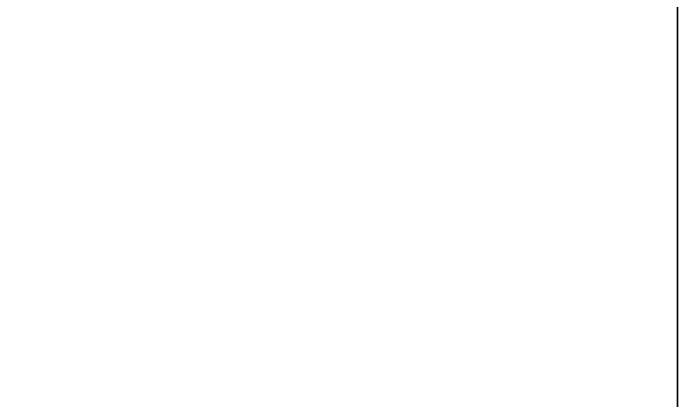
# Model space of a CAD drawing. Header units: millimetres. Extents: x 0 to 3661, y -1188 to 730.
# Drawn here: x 225.47767 to 225.51286, y 5.06274 to 5.08323 of the extents above; entities that cross this region are included whole.
import ezdxf

# ---------------------------------------------------------------- set-up
doc = ezdxf.new("R2010")
doc.units = ezdxf.units.MM
doc.layers.add('Blocks', color=7, linetype='Continuous')
doc.layers.add('Blocks$Inner', color=7, linetype='Continuous', lineweight=25, true_color=0x007f00)
doc.layers.add('Blocks$Outline', color=7, linetype='Continuous', lineweight=35, true_color=0xff3f3f)

# ---------------------------------------------------------------- blocks, each defined once
blk = doc.blocks.new('AA10 Dining Table Front')
at = {"layer": 'Blocks$Inner'}
blk.add_open_spline([(223.340721, 54.388483), (223.262495, 54.286432), (223.10981, 54.057574), (222.816077, 53.518975), (222.484376, 52.713626), (222.155708, 51.615658), (221.794769, 49.9148), (221.544558, 47.548643), (221.541651, 44.589539), (221.746694, 42.232498), (221.947339, 40.78459), (222.029803, 40.25513), (222.090683, 39.89345), (222.170078, 39.426228), (222.246802, 38.945299), (222.30882, 38.541846), (222.359309, 38.205337), (222.423225, 37.769211), (222.492035, 37.286176), (222.569931, 36.729381), (222.664928, 36.039015), (222.778074, 35.205816), (222.937562, 34.032563), (223.107904, 32.790556), (223.360989, 30.937326), (223.937047, 26.631006), (224.718805, 20.155789), (225.362703, 12.245395), (225.512857, 7.363122), (225.512844, 5.052049)], degree=3, knots=[0, 0, 0, 0, 0.385654, 0.824362, 1.83881, 2.993655, 4.25991, 7.050624, 10.11856, 13.128335, 14.14183, 14.503941, 14.735701, 15.242171, 15.925666, 16.196726, 16.466741, 16.946494, 17.519076, 17.930472, 18.633147, 19.609687, 20.453011, 22.18528, 23.370586, 26.064239, 35.219629, 42.934842, 49.867934, 49.867934, 49.867934, 49.867934], dxfattribs=at)
at = {"layer": 'Blocks$Outline'}
blk.add_open_spline([(223.292408, 54.323672), (223.292329, 54.323564), (223.23268, 54.241316), (223.096833, 54.03378), (222.816077, 53.518975), (222.484376, 52.713626), (222.155708, 51.615658), (221.794769, 49.9148), (221.544558, 47.548643), (221.541651, 44.589539), (221.746694, 42.232498), (221.947339, 40.78459), (222.029803, 40.25513), (222.090683, 39.89345), (222.170078, 39.426228), (222.246802, 38.945299), (222.30882, 38.541846), (222.359309, 38.205337), (222.423225, 37.769211), (222.492035, 37.286176), (222.569931, 36.729381), (222.664928, 36.039015), (222.778074, 35.205816), (222.937562, 34.032563), (223.107904, 32.790556), (223.360989, 30.937326), (223.937047, 26.631006), (224.718805, 20.155789), (225.362703, 12.245395), (225.512857, 7.363122), (225.512844, 5.052049)], degree=3, knots=[0.080834, 0.080834, 0.080834, 0.080834, 0.081236, 0.385654, 0.824362, 1.83881, 2.993655, 4.25991, 7.050624, 10.11856, 13.128335, 14.14183, 14.503941, 14.735701, 15.242171, 15.925666, 16.196726, 16.466741, 16.946494, 17.519076, 17.930472, 18.633147, 19.609687, 20.453011, 22.18528, 23.370586, 26.064239, 35.219629, 42.934842, 49.867934, 49.867934, 49.867934, 49.867934], dxfattribs=at)

msp = doc.modelspace()

# ---------------------------------------------------------------- block references
at = {"layer": 'Blocks'}
msp.add_blockref('AA10 Dining Table Front', (0, 0), dxfattribs=at)

doc.saveas('drawing.dxf')
